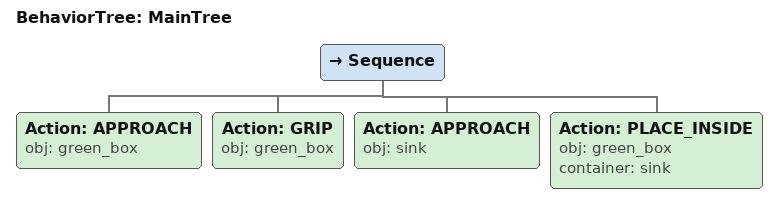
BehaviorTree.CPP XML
<root main_tree_to_execute="MainTree">
  <BehaviorTree ID="MainTree">
    <Sequence>
      <!-- Approach green_box -->
      <Action ID="APPROACH" obj="green_box" />
      <!-- Grip green_box -->
      <Action ID="GRIP" obj="green_box" />
      <!-- Approach sink -->
      <Action ID="APPROACH" obj="sink" />
      <!-- Place green_box inside sink -->
      <Action ID="PLACE_INSIDE" obj="green_box" container="sink" />
    </Sequence>
  </BehaviorTree>
</root>
